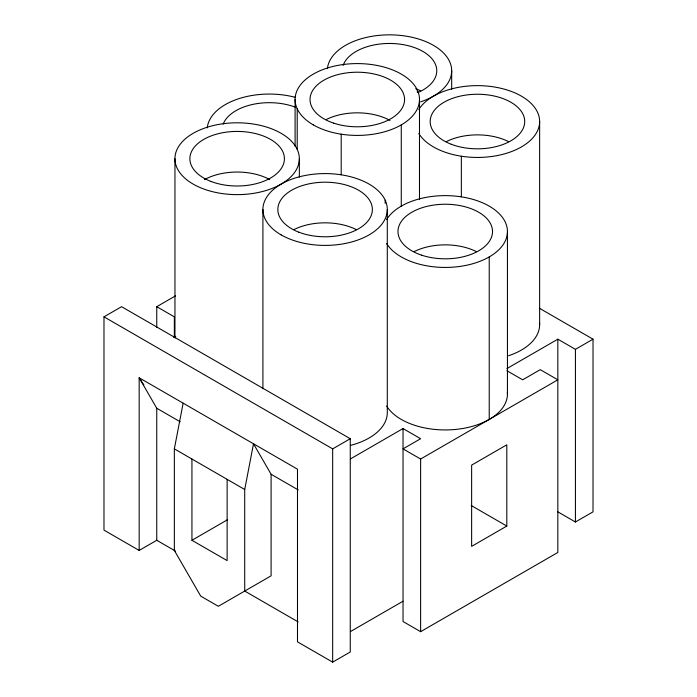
<?xml version="1.0" encoding="UTF-8"?>
<svg xmlns="http://www.w3.org/2000/svg" width="697" height="697" viewBox="0 0 697 697"><rect width="100%" height="100%" fill="white"/><g stroke="black" fill="none" stroke-linecap="round" stroke-linejoin="round"><path stroke-width="1.05" d="M298.194 621.933L244.717 591.056L244.717 489.494L253.508 443.789L271.098 474.265L271.098 575.827L218.327 606.294L200.736 596.135L174.346 550.43L174.346 448.868L183.145 403.171M139.165 550.43L103.984 530.121L103.984 316.839L121.574 306.689L350.26 438.718L350.26 651.991L332.669 662.15L297.488 641.841L297.488 469.186L139.165 377.783L139.165 550.43L156.755 540.28L175.522 551.109M156.755 327.32L156.755 306.689L175.557 295.833M173.884 337.426L175.757 336.346M103.984 316.839L332.669 448.868L350.26 438.718M191.936 459.027L191.936 540.28L227.588 519.692M350.495 458.887L403.032 428.559L420.622 438.718L403.032 448.868L420.622 459.027L557.835 379.813L540.245 369.654L522.654 379.813L506.911 370.726M506.946 368.565L557.835 339.186L575.426 349.345L593.016 339.186L593.016 511.842L575.426 522.001L557.835 511.842M506.815 526.061L471.634 546.37L471.634 465.117L506.815 444.808L506.815 526.061L471.163 505.473M350.495 631.543L403.032 601.215M403.032 428.559L403.032 621.524L420.622 631.682L557.835 552.468L557.835 339.186M539.373 308.213L593.016 339.186M156.755 306.689L174.346 316.839L174.346 337.47M143.861 384.892L139.165 377.783L156.755 408.25L180.148 421.755M271.098 474.265L298.238 489.93M174.346 448.868L244.717 489.494M191.936 540.28L227.126 560.588L227.126 479.336M575.426 349.345L575.426 522.001M539.635 121.539L539.635 324.663M507.442 231.526L507.442 394.032M489.224 256.923L489.224 419.42M461.344 156.224L461.344 196.842M451.682 70.754L451.682 89.225M420.622 459.027L420.622 631.682M419.489 99.497L419.489 199.612M417.372 90.209L417.372 92.344M401.272 124.894L401.272 206.138M387.297 209.492L387.297 412.615A62.19 35.904 0 0 1 350.408 445.418M385.18 200.196L385.18 203.402M341.199 134.181L341.199 174.808M332.669 448.868L332.669 662.15M299.344 158.707A62.19 35.904 0 0 1 206.051 189.811A62.19 35.904 0 0 1 206.051 127.612A62.19 35.904 0 0 1 299.344 158.707L299.344 177.177M297.218 108.793L297.218 149.419M295.101 99.497L295.101 146.292M262.908 209.492L262.908 388.717M174.956 158.707L174.956 337.94M156.755 408.25L156.755 540.28M507.338 391.949A62.19 35.904 0 0 1 457.546 429.23A62.19 35.904 0 0 1 386.617 406.002M539.53 322.58A62.19 35.904 0 0 1 508.54 355.758M386.617 219.555A62.19 35.904 0 0 1 482.237 202.661A62.19 35.904 0 0 1 482.237 260.399A62.19 35.904 0 0 1 386.617 243.506M207.253 127.891A62.19 35.904 0 0 1 295.641 97.432M223.171 124.11A47.265 27.288 0 0 1 227.37 117.41L228.886 115.859A47.265 27.288 0 0 1 295.528 107.251M327.398 68.681A62.19 35.904 0 0 1 422.129 40.191A62.19 35.904 0 0 1 420.587 101.849M418.81 109.56A62.19 35.904 0 0 1 514.43 92.675A62.19 35.904 0 0 1 514.43 150.404A62.19 35.904 0 0 1 418.81 133.51M343.133 65.431A47.265 27.288 0 0 1 414.454 47.579A47.265 27.288 0 0 1 418.261 92.405M415.752 88.693A47.265 27.288 0 0 1 420.657 90.863M446.28 141.648A47.265 27.288 0 0 1 508.61 141.648M326.126 119.605A47.265 27.288 0 0 1 389.98 120.415M204.404 179.652A47.265 27.288 0 0 1 269.774 179.591M293.934 229.601A47.265 27.288 0 0 1 356.263 229.601M414.088 251.634A47.265 27.288 0 0 1 476.417 251.634M421.615 255.163A47.265 27.288 0 0 0 492.518 231.526A47.265 27.288 0 0 0 421.615 207.898A47.265 27.288 0 0 0 421.615 255.163M281.126 234.88A62.19 35.904 0 0 0 385.18 218.788A62.19 35.904 0 0 0 309.006 174.808A62.19 35.904 0 0 0 281.126 234.88M210.956 181.429A47.265 27.288 0 0 0 284.315 160.449A47.265 27.288 0 0 0 216.166 134.26A47.265 27.288 0 0 0 210.956 181.429M298.839 232.179A47.265 27.288 0 0 0 372.268 211.278A47.265 27.288 0 0 0 304.197 185.019A47.265 27.288 0 0 0 298.839 232.179M451.186 144.227A47.265 27.288 0 0 0 524.606 123.325A47.265 27.288 0 0 0 456.535 97.066A47.265 27.288 0 0 0 451.186 144.227M313.319 124.894A62.19 35.904 0 0 0 417.372 108.793A62.19 35.904 0 0 0 341.199 64.812A62.19 35.904 0 0 0 313.319 124.894M333.663 123.134A47.265 27.288 0 0 0 404.565 99.497A47.265 27.288 0 0 0 333.663 75.868A47.265 27.288 0 0 0 333.663 123.134"/></g></svg>
